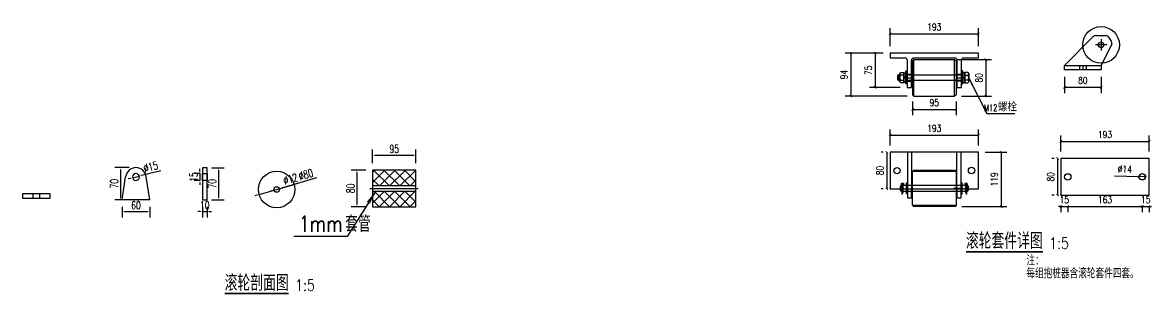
# Model space of a CAD drawing. Header units: millimetres. Extents: x -1471591 to 944464, y -468930 to 547002.
# Drawn here: x -867868 to -865399, y 29415 to 30010 of the extents above; entities that cross this region are included whole.
import ezdxf

# ---------------------------------------------------------------- set-up
doc = ezdxf.new("R2010")
doc.units = ezdxf.units.MM
doc.header["$LTSCALE"] = 10
doc.header["$PDMODE"] = 35
doc.linetypes.add('ACAD_ISO03W100', pattern=[30, 12, -18])
doc.linetypes.add('CENTER2', pattern=[28.575, 19.05, -3.175, 3.175, -3.175])
for name, color, linetype in [('00-HATCH(填充)', 250, 'Continuous'), ('DIM_LEAD', 3, 'Continuous'), ('DIM_SYMB', 3, 'Continuous'), ('PUB_DIM', 3, 'Continuous'), ('PUB_TEXT', 7, 'Continuous'), ('填充', 8, 'Continuous')]:
    doc.layers.add(name, color=color, linetype=linetype)
doc.styles.add('_TCH_DIM', font='SIMPLEX.shx', dxfattribs={"bigfont": 'hztxt.shx'})
doc.styles.add('DIM_FONT', font='SIMPLEX.shx', dxfattribs={"width": 0.8})
doc.styles.get("Standard").update_dxf_attribs({"font": 'simplex.shx', "width": 0.8, "bigfont": 'hztxt.shx'})
doc.styles.add('STANDARD_T3', font='simplex.shx', dxfattribs={"width": 0.7, "bigfont": 'hztxt.shx'})
doc.dimstyles.new('DIMN5', dxfattribs={"dimscale": 0.05, "dimtxt": 300, "dimasz": 100, "dimexe": 250, "dimexo": 300, "dimgap": 150, "dimtad": 1, "dimdec": 0, "dimzin": 0, "dimdsep": 46, "dimtxsty": 'DIM_FONT', "dimblk": 'ARCHTICK', "dimcen": 0.09, "dimclrt": 7, "dimazin": 0, "dimtfac": 1, "dimtdec": 0, "dimtix": 1, "dimtmove": 0, "dimatfit": 3, "dimldrblk": 'ARCHTICK', "dimfxl": 0, "dimtolj": 1, "dimtzin": 0, "dimarcsym": 0})
doc.dimstyles.new('W&&5', dxfattribs={"dimtxt": 17.5, "dimasz": 5, "dimexe": 12.5, "dimexo": 15, "dimgap": 5, "dimtad": 1, "dimdec": 0, "dimzin": 0, "dimdsep": 46, "dimtxsty": 'STANDARD_T3', "dimcen": 0.09, "dimclrd": 1, "dimclre": 1, "dimclrt": 7, "dimazin": 2, "dimtfac": 1, "dimtdec": 0, "dimtix": 1, "dimtmove": 2, "dimatfit": 3, "dimfxl": 0, "dimtolj": 1, "dimtzin": 0, "dimarcsym": 0})

# ---------------------------------------------------------------- blocks, each defined once
blk = doc.blocks.new('*D157')
at = {"color": 1, "lineweight": -2, "transparency": 16777216}
for p, q in [((-867103, 29701.8), (-867103, 29732)), ((-867008, 29701.8), (-867008, 29732)), ((-867098, 29719.5), (-867013, 29719.5))]:
    blk.add_line(p, q, dxfattribs=at)
at = {"color": 1, "transparency": 16777216}
for points in [[(-867098, 29720.4), (-867098, 29718.7), (-867103, 29719.5)], [(-867013, 29720.4), (-867013, 29718.7), (-867008, 29719.5)]]:
    blk.add_solid(points, dxfattribs=at)
at = {"layer": 'Defpoints', "color": 0, "transparency": 16777216}
for p in [(-867008, 29719.5), (-867103, 29686.8), (-867008, 29686.8)]:
    blk.add_point(p, dxfattribs=at)
at = {"color": 7, "transparency": 16777216, "insert": (-867055.5, 29733.3), "char_height": 17.5, "attachment_point": 5, "style": 'STANDARD_T3'}
blk.add_mtext('\\A1;95', dxfattribs=at)
blk = doc.blocks.new('*D158')
at = {"color": 1, "lineweight": -2, "transparency": 16777216}
for p, q in [((-867118, 29686.8), (-867149.8, 29686.8)), ((-867137.3, 29681.8), (-867137.3, 29611.8)), ((-867118, 29606.8), (-867149.8, 29606.8))]:
    blk.add_line(p, q, dxfattribs=at)
at = {"color": 1, "transparency": 16777216}
for points in [[(-867138.2, 29681.8), (-867136.5, 29681.8), (-867137.3, 29686.8)], [(-867138.2, 29611.8), (-867136.5, 29611.8), (-867137.3, 29606.8)]]:
    blk.add_solid(points, dxfattribs=at)
at = {"layer": 'Defpoints', "color": 0, "transparency": 16777216}
for p in [(-867103, 29686.8), (-867137.3, 29606.8), (-867103, 29606.8)]:
    blk.add_point(p, dxfattribs=at)
at = {"color": 7, "transparency": 16777216, "insert": (-867151.1, 29646.8), "char_height": 17.5, "attachment_point": 5, "rotation": 90, "style": 'STANDARD_T3'}
blk.add_mtext('\\A1;80', dxfattribs=at)
blk = doc.blocks.new('*D159')
at = {"color": 1, "lineweight": -2, "transparency": 16777216}
for p, q in [((-867225.3, 29669.7), (-867269.4, 29656.9)), ((-867355.9, 29631.9), (-867360.7, 29630.5)), ((-867351.1, 29633.3), (-867274.2, 29655.5))]:
    blk.add_line(p, q, dxfattribs=at)
at = {"color": 1, "transparency": 16777216}
for points in [[(-867269.7, 29657.7), (-867269.2, 29656.1), (-867274.2, 29655.5)], [(-867356.1, 29632.7), (-867355.6, 29631.1), (-867351.1, 29633.3)]]:
    blk.add_solid(points, dxfattribs=at)
at = {"layer": 'Defpoints', "color": 0, "transparency": 16777216}
for p in [(-867351.1, 29633.3), (-867274.2, 29655.5)]:
    blk.add_point(p, dxfattribs=at)
at = {"color": 7, "transparency": 16777216, "insert": (-867248.8, 29677.2), "char_height": 17.5, "attachment_point": 5, "rotation": 16.1522, "style": 'STANDARD_T3'}
blk.add_mtext('\\A1;∅80', dxfattribs=at)
blk = doc.blocks.new('*D160')
at = {"color": 1, "lineweight": -2, "transparency": 16777216}
for p, q in [((-867260.2, 29659.6), (-867302.1, 29647.5)), ((-867323.2, 29641.3), (-867328, 29639.9)), ((-867318.4, 29642.7), (-867306.9, 29646.1))]:
    blk.add_line(p, q, dxfattribs=at)
at = {"color": 1, "transparency": 16777216}
for points in [[(-867323.4, 29642.1), (-867323, 29640.5), (-867318.4, 29642.7)], [(-867302.3, 29648.3), (-867301.8, 29646.7), (-867306.9, 29646.1)]]:
    blk.add_solid(points, dxfattribs=at)
at = {"layer": 'Defpoints', "color": 0, "transparency": 16777216}
for p in [(-867318.4, 29642.7), (-867306.9, 29646.1)]:
    blk.add_point(p, dxfattribs=at)
at = {"color": 7, "transparency": 16777216, "insert": (-867282.6, 29667.4), "char_height": 17.5, "attachment_point": 5, "rotation": 16.1522, "style": 'STANDARD_T3'}
blk.add_mtext('\\A1;∅12', dxfattribs=at)
blk = doc.blocks.new('_ArchTick')
at = {"color": 0, "linetype": 'ByBlock', "const_width": 0.4}
blk.add_lwpolyline([(-0.5, -0.5), (0.5, 0.5)], dxfattribs=at)
blk = doc.blocks.new('*D839')
at = {"layer": 'Defpoints', "color": 0, "transparency": 16777216}
for p in [(-865589.3, 29906), (-865509.3, 29906), (-865509.3, 29868)]:
    blk.add_point(p, dxfattribs=at)
at = {"layer": 'PUB_DIM', "color": 0, "lineweight": -2, "transparency": 16777216}
for p, q in [((-865589.3, 29891), (-865589.3, 29855.5)), ((-865509.3, 29891), (-865509.3, 29855.5)), ((-865589.3, 29868), (-865509.3, 29868))]:
    blk.add_line(p, q, dxfattribs=at)
at = {"layer": 'PUB_DIM', "color": 0, "lineweight": -2, "transparency": 16777216, "xscale": 5, "yscale": 5, "zscale": 5, "rotation": 180}
blk.add_blockref('_ArchTick', (-865589.3, 29868), dxfattribs=at)
at = {"layer": 'PUB_DIM', "color": 0, "lineweight": -2, "transparency": 16777216, "xscale": 5, "yscale": 5, "zscale": 5}
blk.add_blockref('_ArchTick', (-865509.3, 29868), dxfattribs=at)
at = {"layer": 'PUB_DIM', "color": 7, "transparency": 16777216, "insert": (-865549.3, 29883), "char_height": 15, "attachment_point": 5, "style": 'DIM_FONT'}
blk.add_mtext('\\A1;80', dxfattribs=at)
blk = doc.blocks.new('*D840')
at = {"layer": 'Defpoints', "color": 0, "transparency": 16777216}
for p in [(-865777.7, 29984.8), (-865970.7, 29942.7), (-865777.7, 29942.7)]:
    blk.add_point(p, dxfattribs=at)
at = {"layer": 'PUB_DIM', "color": 0, "lineweight": -2, "transparency": 16777216}
for p, q in [((-865970.7, 29957.7), (-865970.7, 29997.3)), ((-865970.7, 29984.8), (-865777.7, 29984.8)), ((-865777.7, 29957.7), (-865777.7, 29997.3))]:
    blk.add_line(p, q, dxfattribs=at)
at = {"layer": 'PUB_DIM', "color": 0, "lineweight": -2, "transparency": 16777216, "xscale": 5, "yscale": 5, "zscale": 5, "rotation": 180}
blk.add_blockref('_ArchTick', (-865970.7, 29984.8), dxfattribs=at)
at = {"layer": 'PUB_DIM', "color": 0, "lineweight": -2, "transparency": 16777216, "xscale": 5, "yscale": 5, "zscale": 5}
blk.add_blockref('_ArchTick', (-865777.7, 29984.8), dxfattribs=at)
at = {"layer": 'PUB_DIM', "color": 7, "transparency": 16777216, "insert": (-865874.2, 29999.8), "char_height": 15, "attachment_point": 5, "style": 'DIM_FONT'}
blk.add_mtext('\\A1;193', dxfattribs=at)
blk = doc.blocks.new('*D841')
at = {"layer": 'Defpoints', "color": 0, "transparency": 16777216}
for p in [(-865970.7, 29942.7), (-866003.5, 29867.7), (-865933.7, 29867.7)]:
    blk.add_point(p, dxfattribs=at)
at = {"layer": 'PUB_DIM', "color": 0, "lineweight": -2, "transparency": 16777216}
for p, q in [((-865985.7, 29942.7), (-866016, 29942.7)), ((-866003.5, 29942.7), (-866003.5, 29867.7)), ((-865948.7, 29867.7), (-866016, 29867.7))]:
    blk.add_line(p, q, dxfattribs=at)
at = {"layer": 'PUB_DIM', "color": 0, "lineweight": -2, "transparency": 16777216, "xscale": 5, "yscale": 5, "zscale": 5}
for p, rotation in [((-866003.5, 29942.7), 90), ((-866003.5, 29867.7), 270)]:
    blk.add_blockref('_ArchTick', p, dxfattribs=dict(at, rotation=rotation))
at = {"layer": 'PUB_DIM', "color": 7, "transparency": 16777216, "insert": (-866018.5, 29905.2), "char_height": 15, "attachment_point": 5, "rotation": 90, "style": 'DIM_FONT'}
blk.add_mtext('\\A1;75', dxfattribs=at)
blk = doc.blocks.new('*D842')
at = {"layer": 'Defpoints', "color": 0, "transparency": 16777216}
for p in [(-865840.3, 29928.7), (-865829.7, 29848.7), (-865761.4, 29848.7)]:
    blk.add_point(p, dxfattribs=at)
at = {"layer": 'PUB_DIM', "color": 0, "lineweight": -2, "transparency": 16777216}
for p, q in [((-865825.3, 29928.7), (-865748.9, 29928.7)), ((-865761.4, 29928.7), (-865761.4, 29848.7)), ((-865814.7, 29848.7), (-865748.9, 29848.7))]:
    blk.add_line(p, q, dxfattribs=at)
at = {"layer": 'PUB_DIM', "color": 0, "lineweight": -2, "transparency": 16777216, "xscale": 5, "yscale": 5, "zscale": 5}
for p, rotation in [((-865761.4, 29928.7), 90), ((-865761.4, 29848.7), 270)]:
    blk.add_blockref('_ArchTick', p, dxfattribs=dict(at, rotation=rotation))
at = {"layer": 'PUB_DIM', "color": 7, "transparency": 16777216, "insert": (-865776.4, 29888.7), "char_height": 15, "attachment_point": 5, "rotation": 90, "style": 'DIM_FONT'}
blk.add_mtext('\\A1;80', dxfattribs=at)
blk = doc.blocks.new('*D843')
at = {"layer": 'Defpoints', "color": 0, "transparency": 16777216}
for p in [(-865970.7, 29942.7), (-866056.8, 29848.7), (-865918.7, 29848.7)]:
    blk.add_point(p, dxfattribs=at)
at = {"layer": 'PUB_DIM', "color": 0, "lineweight": -2, "transparency": 16777216}
for p, q in [((-865985.7, 29942.7), (-866069.3, 29942.7)), ((-866056.8, 29942.7), (-866056.8, 29848.7)), ((-865933.7, 29848.7), (-866069.3, 29848.7))]:
    blk.add_line(p, q, dxfattribs=at)
at = {"layer": 'PUB_DIM', "color": 0, "lineweight": -2, "transparency": 16777216, "xscale": 5, "yscale": 5, "zscale": 5}
for p, rotation in [((-866056.8, 29942.7), 90), ((-866056.8, 29848.7), 270)]:
    blk.add_blockref('_ArchTick', p, dxfattribs=dict(at, rotation=rotation))
at = {"layer": 'PUB_DIM', "color": 7, "transparency": 16777216, "insert": (-866071.8, 29895.7), "char_height": 15, "attachment_point": 5, "rotation": 90, "style": 'DIM_FONT'}
blk.add_mtext('\\A1;94', dxfattribs=at)
blk = doc.blocks.new('*D844')
at = {"layer": 'Defpoints', "color": 0, "transparency": 16777216}
for p in [(-865921.7, 29851.7), (-865826.7, 29851.7), (-865826.7, 29819.4)]:
    blk.add_point(p, dxfattribs=at)
at = {"layer": 'PUB_DIM', "color": 0, "lineweight": -2, "transparency": 16777216}
for p, q in [((-865921.7, 29836.7), (-865921.7, 29806.9)), ((-865826.7, 29836.7), (-865826.7, 29806.9)), ((-865921.7, 29819.4), (-865826.7, 29819.4))]:
    blk.add_line(p, q, dxfattribs=at)
at = {"layer": 'PUB_DIM', "color": 0, "lineweight": -2, "transparency": 16777216, "xscale": 5, "yscale": 5, "zscale": 5, "rotation": 180}
blk.add_blockref('_ArchTick', (-865921.7, 29819.4), dxfattribs=at)
at = {"layer": 'PUB_DIM', "color": 0, "lineweight": -2, "transparency": 16777216, "xscale": 5, "yscale": 5, "zscale": 5}
blk.add_blockref('_ArchTick', (-865826.7, 29819.4), dxfattribs=at)
at = {"layer": 'PUB_DIM', "color": 7, "transparency": 16777216, "insert": (-865874.2, 29834.4), "char_height": 15, "attachment_point": 5, "style": 'DIM_FONT'}
blk.add_mtext('\\A1;95', dxfattribs=at)
blk = doc.blocks.new('*U154')
blk.add_lwpolyline([(-12, 0), (-12, 2.5), (12, 2.5), (12, 0)], close=True)
blk = doc.blocks.new('*U1964')
at = {"color": 8, "linetype": 'Continuous', "lineweight": 15}
for p, q in [((-1, 1.9), (-2.1, 1)), ((0, 1.4), (0, -1.4)), ((-1, -1.9), (-2.1, -1))]:
    blk.add_line(p, q, dxfattribs=at)
at = {"color": 7, "linetype": 'Continuous', "lineweight": 15}
for p, q in [((16, 1.4), (0, 1.4)), ((0, 0), (18.5, 0)), ((16, 1.4), (16, 0)), ((18.5, -1.4), (18.5, 0)), ((0, -1.4), (18.5, -1.4))]:
    blk.add_line(p, q, dxfattribs=at)
for centre, radius, start, end in [((-3.2, 0), 2.9, 41.3178, 318.6822), ((-3.2, 0), 1.45, 41.3178, 318.6822), ((0, 2.8), 2.82, 221.3178, 270), ((0, -2.8), 2.82, 90, 138.6822), ((0, 2.8), 1.37, 221.3178, 270), ((0, -2.8), 1.37, 90, 138.6822)]:
    blk.add_arc(centre, radius, start, end, dxfattribs=at)
blk = doc.blocks.new('无头销轴_B型_D12X150')
at = {"color": 0}
for p, q in [((-72, 6), (-72, -6)), ((72, 6), (72, -6))]:
    blk.add_line(p, q, dxfattribs=at)
blk.add_lwpolyline([(-75, 4.3), (-75, -4.3), (-72, -6), (72, -6), (75, -4.3), (75, 4.3), (72, 6), (-72, 6)], close=True, dxfattribs=at)
for centre in [(-69.5, 0), (69.5, 0)]:
    blk.add_circle(centre, 1.6, dxfattribs=at)
blk = doc.blocks.new('*D845')
at = {"layer": 'Defpoints', "color": 0, "transparency": 16777216}
for p in [(-865777.7, 29763.4), (-865970.7, 29726), (-865777.7, 29726)]:
    blk.add_point(p, dxfattribs=at)
at = {"layer": 'PUB_DIM', "color": 0, "lineweight": -2, "transparency": 16777216}
for p, q in [((-865970.7, 29741), (-865970.7, 29775.9)), ((-865970.7, 29763.4), (-865777.7, 29763.4)), ((-865777.7, 29741), (-865777.7, 29775.9))]:
    blk.add_line(p, q, dxfattribs=at)
at = {"layer": 'PUB_DIM', "color": 0, "lineweight": -2, "transparency": 16777216, "xscale": 5, "yscale": 5, "zscale": 5, "rotation": 180}
blk.add_blockref('_ArchTick', (-865970.7, 29763.4), dxfattribs=at)
at = {"layer": 'PUB_DIM', "color": 0, "lineweight": -2, "transparency": 16777216, "xscale": 5, "yscale": 5, "zscale": 5}
blk.add_blockref('_ArchTick', (-865777.7, 29763.4), dxfattribs=at)
at = {"layer": 'PUB_DIM', "color": 7, "transparency": 16777216, "insert": (-865874.2, 29778.4), "char_height": 15, "attachment_point": 5, "style": 'DIM_FONT'}
blk.add_mtext('\\A1;193', dxfattribs=at)
blk = doc.blocks.new('*D846')
at = {"layer": 'Defpoints', "color": 0, "transparency": 16777216}
for p in [(-865970.7, 29726), (-865977.9, 29646), (-865970.7, 29646)]:
    blk.add_point(p, dxfattribs=at)
at = {"layer": 'PUB_DIM', "color": 0, "lineweight": -2, "transparency": 16777216}
for p, q in [((-865985.7, 29726), (-865990.4, 29726)), ((-865977.9, 29726), (-865977.9, 29646)), ((-865985.7, 29646), (-865990.4, 29646))]:
    blk.add_line(p, q, dxfattribs=at)
at = {"layer": 'PUB_DIM', "color": 0, "lineweight": -2, "transparency": 16777216, "xscale": 5, "yscale": 5, "zscale": 5}
for p, rotation in [((-865977.9, 29726), 90), ((-865977.9, 29646), 270)]:
    blk.add_blockref('_ArchTick', p, dxfattribs=dict(at, rotation=rotation))
at = {"layer": 'PUB_DIM', "color": 7, "transparency": 16777216, "insert": (-865992.9, 29686), "char_height": 15, "attachment_point": 5, "rotation": 90, "style": 'DIM_FONT'}
blk.add_mtext('\\A1;80', dxfattribs=at)
blk = doc.blocks.new('*D847')
at = {"layer": 'Defpoints', "color": 0, "transparency": 16777216}
for p in [(-865777.7, 29726), (-865828.7, 29607), (-865728, 29607)]:
    blk.add_point(p, dxfattribs=at)
at = {"layer": 'PUB_DIM', "color": 0, "lineweight": -2, "transparency": 16777216}
for p, q in [((-865762.7, 29726), (-865715.5, 29726)), ((-865728, 29726), (-865728, 29607)), ((-865813.7, 29607), (-865715.5, 29607))]:
    blk.add_line(p, q, dxfattribs=at)
at = {"layer": 'PUB_DIM', "color": 0, "lineweight": -2, "transparency": 16777216, "xscale": 5, "yscale": 5, "zscale": 5}
for p, rotation in [((-865728, 29726), 90), ((-865728, 29607), 270)]:
    blk.add_blockref('_ArchTick', p, dxfattribs=dict(at, rotation=rotation))
at = {"layer": 'PUB_DIM', "color": 7, "transparency": 16777216, "insert": (-865743, 29666.5), "char_height": 15, "attachment_point": 5, "rotation": 90, "style": 'DIM_FONT'}
blk.add_mtext('\\A1;119', dxfattribs=at)
blk = doc.blocks.new('*D848')
at = {"layer": 'Defpoints', "color": 0, "transparency": 16777216}
for p in [(-865404.2, 29749.7), (-865597.2, 29712.2), (-865404.2, 29712.2)]:
    blk.add_point(p, dxfattribs=at)
at = {"layer": 'PUB_DIM', "color": 0, "lineweight": -2, "transparency": 16777216}
for p, q in [((-865597.2, 29727.2), (-865597.2, 29762.2)), ((-865404.2, 29727.2), (-865404.2, 29762.2)), ((-865597.2, 29749.7), (-865404.2, 29749.7))]:
    blk.add_line(p, q, dxfattribs=at)
at = {"layer": 'PUB_DIM', "color": 0, "lineweight": -2, "transparency": 16777216, "xscale": 5, "yscale": 5, "zscale": 5, "rotation": 180}
blk.add_blockref('_ArchTick', (-865597.2, 29749.7), dxfattribs=at)
at = {"layer": 'PUB_DIM', "color": 0, "lineweight": -2, "transparency": 16777216, "xscale": 5, "yscale": 5, "zscale": 5}
blk.add_blockref('_ArchTick', (-865404.2, 29749.7), dxfattribs=at)
at = {"layer": 'PUB_DIM', "color": 7, "transparency": 16777216, "insert": (-865500.7, 29764.7), "char_height": 15, "attachment_point": 5, "style": 'DIM_FONT'}
blk.add_mtext('\\A1;193', dxfattribs=at)
blk = doc.blocks.new('*D849')
at = {"layer": 'Defpoints', "color": 0, "transparency": 16777216}
for p in [(-865597.2, 29712.2), (-865604.5, 29632.2), (-865597.2, 29632.2)]:
    blk.add_point(p, dxfattribs=at)
at = {"layer": 'PUB_DIM', "color": 0, "lineweight": -2, "transparency": 16777216}
for p, q in [((-865612.2, 29712.2), (-865617, 29712.2)), ((-865604.5, 29712.2), (-865604.5, 29632.2)), ((-865612.2, 29632.2), (-865617, 29632.2))]:
    blk.add_line(p, q, dxfattribs=at)
at = {"layer": 'PUB_DIM', "color": 0, "lineweight": -2, "transparency": 16777216, "xscale": 5, "yscale": 5, "zscale": 5}
for p, rotation in [((-865604.5, 29712.2), 90), ((-865604.5, 29632.2), 270)]:
    blk.add_blockref('_ArchTick', p, dxfattribs=dict(at, rotation=rotation))
at = {"layer": 'PUB_DIM', "color": 7, "transparency": 16777216, "insert": (-865619.5, 29672.2), "char_height": 15, "attachment_point": 5, "rotation": 90, "style": 'DIM_FONT'}
blk.add_mtext('\\A1;80', dxfattribs=at)
blk = doc.blocks.new('*D850')
at = {"layer": 'Defpoints', "color": 0, "transparency": 16777216}
for p in [(-865597.2, 29672), (-865582.2, 29672), (-865582.2, 29607.3)]:
    blk.add_point(p, dxfattribs=at)
at = {"layer": 'PUB_DIM', "color": 0, "lineweight": -2, "transparency": 16777216}
for p, q in [((-865597.2, 29607.3), (-865602.2, 29607.3)), ((-865597.2, 29607.4), (-865597.2, 29594.8)), ((-865597.2, 29607.3), (-865582.2, 29607.3)), ((-865582.2, 29607.4), (-865582.2, 29594.8)), ((-865582.2, 29607.3), (-865577.2, 29607.3))]:
    blk.add_line(p, q, dxfattribs=at)
at = {"layer": 'PUB_DIM', "color": 0, "lineweight": -2, "transparency": 16777216, "xscale": 5, "yscale": 5, "zscale": 5}
blk.add_blockref('_ArchTick', (-865597.2, 29607.3), dxfattribs=at)
at = {"layer": 'PUB_DIM', "color": 0, "lineweight": -2, "transparency": 16777216, "xscale": 5, "yscale": 5, "zscale": 5, "rotation": 180}
blk.add_blockref('_ArchTick', (-865582.2, 29607.3), dxfattribs=at)
at = {"layer": 'PUB_DIM', "color": 7, "transparency": 16777216, "insert": (-865589.7, 29622.3), "char_height": 15, "attachment_point": 5, "style": 'DIM_FONT'}
blk.add_mtext('\\A1;15', dxfattribs=at)
blk = doc.blocks.new('*D851')
at = {"layer": 'Defpoints', "color": 0, "transparency": 16777216}
for p in [(-865582.2, 29672), (-865419.2, 29672.2), (-865419.2, 29607.3)]:
    blk.add_point(p, dxfattribs=at)
at = {"layer": 'PUB_DIM', "color": 0, "lineweight": -2, "transparency": 16777216}
for p, q in [((-865582.2, 29607.4), (-865582.2, 29594.8)), ((-865582.2, 29607.3), (-865419.2, 29607.3)), ((-865419.2, 29607.4), (-865419.2, 29594.8))]:
    blk.add_line(p, q, dxfattribs=at)
at = {"layer": 'PUB_DIM', "color": 0, "lineweight": -2, "transparency": 16777216, "xscale": 5, "yscale": 5, "zscale": 5, "rotation": 180}
blk.add_blockref('_ArchTick', (-865582.2, 29607.3), dxfattribs=at)
at = {"layer": 'PUB_DIM', "color": 0, "lineweight": -2, "transparency": 16777216, "xscale": 5, "yscale": 5, "zscale": 5}
blk.add_blockref('_ArchTick', (-865419.2, 29607.3), dxfattribs=at)
at = {"layer": 'PUB_DIM', "color": 7, "transparency": 16777216, "insert": (-865500.7, 29622.3), "char_height": 15, "attachment_point": 5, "style": 'DIM_FONT'}
blk.add_mtext('\\A1;163', dxfattribs=at)
blk = doc.blocks.new('*D852')
at = {"layer": 'Defpoints', "color": 0, "transparency": 16777216}
for p in [(-865419.2, 29672.2), (-865404.2, 29632.2), (-865404.2, 29607.3)]:
    blk.add_point(p, dxfattribs=at)
at = {"layer": 'PUB_DIM', "color": 0, "lineweight": -2, "transparency": 16777216}
for p, q in [((-865419.2, 29607.3), (-865424.2, 29607.3)), ((-865419.2, 29607.4), (-865419.2, 29594.8)), ((-865419.2, 29607.3), (-865404.2, 29607.3)), ((-865404.2, 29607.4), (-865404.2, 29594.8)), ((-865404.2, 29607.3), (-865399.2, 29607.3))]:
    blk.add_line(p, q, dxfattribs=at)
at = {"layer": 'PUB_DIM', "color": 0, "lineweight": -2, "transparency": 16777216, "xscale": 5, "yscale": 5, "zscale": 5}
blk.add_blockref('_ArchTick', (-865419.2, 29607.3), dxfattribs=at)
at = {"layer": 'PUB_DIM', "color": 0, "lineweight": -2, "transparency": 16777216, "xscale": 5, "yscale": 5, "zscale": 5, "rotation": 180}
blk.add_blockref('_ArchTick', (-865404.2, 29607.3), dxfattribs=at)
at = {"layer": 'PUB_DIM', "color": 7, "transparency": 16777216, "insert": (-865411.7, 29622.3), "char_height": 15, "attachment_point": 5, "style": 'DIM_FONT'}
blk.add_mtext('\\A1;15', dxfattribs=at)
blk = doc.blocks.new('*D853')
at = {"layer": 'Defpoints', "color": 0, "transparency": 16777216}
for p in [(-865426.2, 29672.5), (-865412.3, 29671.9)]:
    blk.add_point(p, dxfattribs=at)
at = {"layer": 'PUB_DIM', "color": 0, "lineweight": -2, "transparency": 16777216}
for p in [(-865479.8, 29674.6), (-865412.3, 29671.9)]:
    blk.add_line(p, (-865426.2, 29672.5), dxfattribs=at)
at = {"layer": 'PUB_DIM', "color": 0, "lineweight": -2, "transparency": 16777216, "xscale": 5, "yscale": 5, "zscale": 5}
for p, rotation in [((-865426.2, 29672.5), 357.7215096284094), ((-865412.3, 29671.9), 177.7215096284094)]:
    blk.add_blockref('_ArchTick', p, dxfattribs=dict(at, rotation=rotation))
at = {"layer": 'PUB_DIM', "color": 7, "transparency": 16777216, "insert": (-865457.4, 29688.8), "char_height": 15, "attachment_point": 5, "rotation": 357.7215, "style": 'DIM_FONT'}
blk.add_mtext('\\A1;∅14', dxfattribs=at)
blk = doc.blocks.new('桩耳板俯视图')
blk.add_lwpolyline([(-30, -5), (30, -5), (30, 5), (-30, 5)], close=True)
at = {"color": 1}
blk.add_lwpolyline([(-7.5, -5), (7.5, -5), (7.5, 5), (-7.5, 5)], close=True, dxfattribs=at)
blk = doc.blocks.new('报桩器耳板')
blk.add_line((-30, -50), (30, -50))
for points in [[(-30, -50), (-22.5, 0)], [(30, -50), (22.5, 0)]]:
    blk.add_lwpolyline(points)
blk.add_lwpolyline([(-22.5, 0, -0.909675), (22.5, 0)], format="xyb")
blk.add_circle((0, 0), 7.5)
blk = doc.blocks.new('*D1745')
at = {"color": 1, "lineweight": -2, "transparency": 16777216}
for p, q in [((-867650.5, 29606.8), (-867650.5, 29583.5)), ((-867590.5, 29606.8), (-867590.5, 29583.5)), ((-867645.5, 29596), (-867595.5, 29596))]:
    blk.add_line(p, q, dxfattribs=at)
at = {"color": 1, "transparency": 16777216}
for points in [[(-867645.5, 29596.8), (-867645.5, 29595.2), (-867650.5, 29596)], [(-867595.5, 29596.8), (-867595.5, 29595.2), (-867590.5, 29596)]]:
    blk.add_solid(points, dxfattribs=at)
at = {"layer": 'Defpoints', "color": 0, "transparency": 16777216}
for p in [(-867650.5, 29621.8), (-867590.5, 29621.8), (-867590.5, 29596)]:
    blk.add_point(p, dxfattribs=at)
at = {"color": 7, "transparency": 16777216, "insert": (-867620.5, 29609.8), "char_height": 17.5, "attachment_point": 5, "style": 'STANDARD_T3'}
blk.add_mtext('\\A1;60', dxfattribs=at)
blk = doc.blocks.new('*D1746')
at = {"color": 1, "lineweight": -2, "transparency": 16777216}
for p, q in [((-867635.5, 29692.2), (-867666.5, 29692.2)), ((-867654, 29687.2), (-867654, 29626.8)), ((-867635.5, 29621.8), (-867666.5, 29621.8))]:
    blk.add_line(p, q, dxfattribs=at)
at = {"color": 1, "transparency": 16777216}
for points in [[(-867654.8, 29687.2), (-867653.2, 29687.2), (-867654, 29692.2)], [(-867654.8, 29626.8), (-867653.2, 29626.8), (-867654, 29621.8)]]:
    blk.add_solid(points, dxfattribs=at)
at = {"layer": 'Defpoints', "color": 0, "transparency": 16777216}
for p in [(-867620.5, 29692.2), (-867654, 29621.8), (-867620.5, 29621.8)]:
    blk.add_point(p, dxfattribs=at)
at = {"color": 7, "transparency": 16777216, "insert": (-867667.8, 29657), "char_height": 17.5, "attachment_point": 5, "rotation": 90, "style": 'STANDARD_T3'}
blk.add_mtext('\\A1;70', dxfattribs=at)
blk = doc.blocks.new('*D1747')
at = {"color": 1, "lineweight": -2, "transparency": 16777216}
for p, q in [((-867566.1, 29685.6), (-867608.4, 29674.8)), ((-867632.6, 29668.7), (-867637.5, 29667.5)), ((-867627.8, 29669.9), (-867613.2, 29673.6))]:
    blk.add_line(p, q, dxfattribs=at)
at = {"color": 1, "transparency": 16777216}
for points in [[(-867632.8, 29669.5), (-867632.4, 29667.9), (-867627.8, 29669.9)], [(-867608.6, 29675.7), (-867608.2, 29674), (-867613.2, 29673.6)]]:
    blk.add_solid(points, dxfattribs=at)
at = {"layer": 'Defpoints', "color": 0, "transparency": 16777216}
for p in [(-867627.8, 29669.9), (-867613.2, 29673.6)]:
    blk.add_point(p, dxfattribs=at)
at = {"color": 7, "transparency": 16777216, "insert": (-867588.2, 29694.1), "char_height": 17.5, "attachment_point": 5, "rotation": 14.231, "style": 'STANDARD_T3'}
blk.add_mtext('\\A1;∅15', dxfattribs=at)
blk = doc.blocks.new('耳板侧立面')
blk.add_lwpolyline([(-5, 0), (5, 0), (5, 70), (-5, 70)], close=True)
at = {"color": 1}
blk.add_lwpolyline([(-5, 57.5), (5, 57.5), (5, 42.5), (-5, 42.5)], close=True, dxfattribs=at)
blk = doc.blocks.new('*D1748')
at = {"color": 1, "lineweight": -2, "transparency": 16777216}
for p, q in [((-867455, 29691.8), (-867427.5, 29691.8)), ((-867440, 29686.8), (-867440, 29626.8)), ((-867455, 29621.8), (-867427.5, 29621.8))]:
    blk.add_line(p, q, dxfattribs=at)
at = {"color": 1, "transparency": 16777216}
for points in [[(-867440.8, 29686.8), (-867439.2, 29686.8), (-867440, 29691.8)], [(-867440.8, 29626.8), (-867439.2, 29626.8), (-867440, 29621.8)]]:
    blk.add_solid(points, dxfattribs=at)
at = {"layer": 'Defpoints', "color": 0, "transparency": 16777216}
for p in [(-867470, 29691.8), (-867470, 29621.8), (-867440, 29621.8)]:
    blk.add_point(p, dxfattribs=at)
at = {"color": 7, "transparency": 16777216, "insert": (-867453.8, 29656.8), "char_height": 17.5, "attachment_point": 5, "rotation": 90, "style": 'STANDARD_T3'}
blk.add_mtext('\\A1;70', dxfattribs=at)
blk = doc.blocks.new('*D1749')
at = {"color": 1, "lineweight": -2, "transparency": 16777216}
for p, q in [((-867480.5, 29684.3), (-867480.5, 29689.3)), ((-867480, 29679.3), (-867493, 29679.3)), ((-867480, 29664.3), (-867493, 29664.3)), ((-867480.5, 29679.3), (-867480.5, 29664.3)), ((-867480.5, 29659.3), (-867480.5, 29654.3))]:
    blk.add_line(p, q, dxfattribs=at)
at = {"color": 1, "transparency": 16777216}
for points in [[(-867481.3, 29684.3), (-867479.7, 29684.3), (-867480.5, 29679.3)], [(-867481.3, 29659.3), (-867479.7, 29659.3), (-867480.5, 29664.3)]]:
    blk.add_solid(points, dxfattribs=at)
at = {"layer": 'Defpoints', "color": 0, "transparency": 16777216}
for p in [(-867480.5, 29664.3), (-867465, 29679.3), (-867465, 29664.3)]:
    blk.add_point(p, dxfattribs=at)
at = {"color": 7, "transparency": 16777216, "insert": (-867494.3, 29671.8), "char_height": 17.5, "attachment_point": 5, "rotation": 90, "style": 'STANDARD_T3'}
blk.add_mtext('\\A1;15', dxfattribs=at)
blk = doc.blocks.new('*D1750')
at = {"color": 1, "lineweight": -2, "transparency": 16777216}
for p, q in [((-867475, 29606.8), (-867475, 29583.5)), ((-867465, 29606.8), (-867465, 29583.5)), ((-867480, 29596), (-867485, 29596)), ((-867475, 29596), (-867465, 29596)), ((-867460, 29596), (-867455, 29596))]:
    blk.add_line(p, q, dxfattribs=at)
at = {"color": 1, "transparency": 16777216}
for points in [[(-867480, 29596.8), (-867480, 29595.2), (-867475, 29596)], [(-867460, 29596.8), (-867460, 29595.2), (-867465, 29596)]]:
    blk.add_solid(points, dxfattribs=at)
at = {"layer": 'Defpoints', "color": 0, "transparency": 16777216}
for p in [(-867475, 29621.8), (-867465, 29621.8), (-867465, 29596)]:
    blk.add_point(p, dxfattribs=at)
at = {"color": 7, "transparency": 16777216, "insert": (-867470, 29609.8), "char_height": 17.5, "attachment_point": 5, "style": 'STANDARD_T3'}
blk.add_mtext('\\A1;10', dxfattribs=at)

msp = doc.modelspace()

# ---------------------------------------------------------------- hatches: boundary and pattern name
at = {"layer": '填充'}
h = msp.add_hatch(dxfattribs=at)
h.set_pattern_fill('ANSI37', color=256, scale=10)
h.set_pattern_definition([(45, (577947.173, -1265233.736), (-11.22532015, 11.22532015), []), (135, (577947.173, -1265233.736), (-11.22532015, -11.22532015), [])])
h.paths.add_polyline_path([(-867103, 29686.8), (-867103, 29652.8), (-867008, 29652.8), (-867008, 29686.8)])
h.paths.add_polyline_path([(-867008, 29606.8), (-867008, 29640.8), (-867103, 29640.8), (-867103, 29606.8)])

# ---------------------------------------------------------------- linework, layer by layer
for p, q in [((-865918.7, 29928.7), (-865829.7, 29928.7)), ((-865940.7, 29894.7), (-865947.7, 29894.7)), ((-865947.7, 29883.7), (-865940.7, 29883.7)), ((-865936.7, 29892.6), (-865940.7, 29889.2)), ((-865936.7, 29890.3), (-865940.7, 29886.9)), ((-865811.7, 29892.6), (-865807.7, 29889.2)), ((-865811.7, 29890.3), (-865807.7, 29886.9)), ((-865807.7, 29894.7), (-865800.7, 29894.7)), ((-865800.7, 29883.7), (-865807.7, 29883.7)), ((-865798.7, 29896.2), (-865798.7, 29882.2)), ((-867096.1, 29640.8), (-867158.8, 29541.3)), ((-867109, 29646.8), (-867003.5, 29646.8)), ((-867103, 29652.8), (-867008, 29652.8)), ((-867103, 29640.8), (-867008, 29640.8)), ((-867158.8, 29541.3), (-867274.9, 29541.3))]:
    msp.add_line(p, q)
at = {"color": 4}
for p, q in [((-865949.7, 29889.2), (-865953.7, 29889.2)), ((-865952.7, 29895.2), (-865949.7, 29895.2)), ((-865949.7, 29883.2), (-865952.7, 29883.2))]:
    msp.add_line(p, q, dxfattribs=at)
at = {"color": 1}
for p, q in [((-865923.7, 29895.7), (-865933.7, 29895.7)), ((-865933.7, 29881.7), (-865923.7, 29881.7)), ((-865814.7, 29895.7), (-865824.7, 29895.7)), ((-865814.7, 29881.7), (-865824.7, 29881.7))]:
    msp.add_line(p, q, dxfattribs=at)
at = {"color": 6, "linetype": 'ACAD_ISO03W100'}
for p, q in [((-865814.7, 29894.7), (-865933.7, 29894.7)), ((-865814.7, 29882.7), (-865933.7, 29882.7))]:
    msp.add_line(p, q, dxfattribs=at)
at = {"color": 2}
for p, q in [((-865933.7, 29888.7), (-865923.7, 29888.7)), ((-865824.7, 29888.7), (-865814.7, 29888.7))]:
    msp.add_line(p, q, dxfattribs=at)
at = {"color": 0}
for p, q in [((-865777.7, 29726), (-865970.7, 29726)), ((-865970.7, 29726), (-865970.7, 29646)), ((-865932.7, 29726), (-865932.7, 29646)), ((-865923.7, 29726), (-865923.7, 29646)), ((-865824.7, 29646), (-865824.7, 29726)), ((-865815.7, 29646), (-865815.7, 29726)), ((-865777.7, 29646), (-865777.7, 29726)), ((-865404.2, 29712.2), (-865597.2, 29712.2)), ((-865597.2, 29712.2), (-865597.2, 29632.2)), ((-865404.2, 29632.2), (-865404.2, 29712.2)), ((-865919.2, 29687), (-865921.7, 29684)), ((-865921.7, 29610), (-865921.7, 29684)), ((-865826.7, 29684), (-865921.7, 29684)), ((-865919.2, 29687), (-865828.7, 29687)), ((-865828.7, 29687), (-865826.7, 29684)), ((-865826.7, 29684), (-865826.7, 29610)), ((-865970.7, 29646), (-865970.7, 29647)), ((-865970.7, 29646), (-865777.7, 29646)), ((-865932.7, 29646), (-865932.7, 29626)), ((-865923.7, 29626), (-865923.7, 29646)), ((-865829.2, 29647), (-865831.2, 29647)), ((-865824.7, 29646), (-865824.7, 29626)), ((-865815.7, 29626), (-865815.7, 29646)), ((-865597.2, 29632.2), (-865597.2, 29633.2)), ((-865597.2, 29632.2), (-865404.2, 29632.2)), ((-865932.7, 29626), (-865923.7, 29626)), ((-865921.7, 29610), (-865919.7, 29607)), ((-865921.7, 29610), (-865826.7, 29610)), ((-865828.7, 29607), (-865919.7, 29607)), ((-865826.7, 29610), (-865828.7, 29607)), ((-865824.7, 29626), (-865815.7, 29626))]:
    msp.add_line(p, q, dxfattribs=at)
at = {"color": 0, "linetype": 'CENTER2', "ltscale": 0.5}
msp.add_line((-865829.7, 29647), (-865810.7, 29647), dxfattribs=at)
for points, format in [([(-865918.7, 29932.7), (-865829.7, 29932.7, -0.414214), (-865824.7, 29927.7), (-865824.7, 29867.7), (-865814.7, 29867.7), (-865814.7, 29927.7, -0.414214), (-865809.7, 29932.7), (-865777.7, 29932.7), (-865777.7, 29942.7), (-865970.7, 29942.7), (-865970.7, 29932.7), (-865938.7, 29932.7, -0.414214), (-865933.7, 29927.7), (-865933.7, 29867.7)], "xyb"), ([(-865933.7, 29867.7), (-865923.7, 29867.7), (-865923.7, 29927.7, -0.414214), (-865918.7, 29932.7)], "xyb"), ([(-867096.1, 29640.8, 0, 8, 0), (-867112.1, 29615.4, 0, 0, 0)], "xyseb")]:
    msp.add_lwpolyline(points, format=format)
for points in [[(-865918.7, 29848.7), (-865918.7, 29928.7), (-865921.7, 29925.7), (-865921.7, 29851.7), (-865918.7, 29848.7), (-865829.7, 29848.7)], [(-865936.7, 29875.7), (-865936.7, 29903.7), (-865933.7, 29903.7), (-865933.7, 29875.7), (-865936.7, 29875.7), (-865936.7, 29876.7)], [(-865811.7, 29875.7), (-865811.7, 29903.7), (-865814.7, 29903.7), (-865814.7, 29875.7), (-865811.7, 29875.7), (-865811.7, 29876.7)], [(-865951.7, 29896.2), (-865949.7, 29896.2), (-865949.7, 29882.2), (-865951.7, 29882.2)]]:
    msp.add_lwpolyline(points)
for points in [[(-865826.7, 29851.7), (-865829.7, 29848.7), (-865829.7, 29928.7), (-865826.7, 29925.7)], [(-865953.7, 29894.2), (-865951.7, 29896.2), (-865951.7, 29882.2), (-865953.7, 29884.2)], [(-865949.7, 29897.7), (-865949.7, 29894.7), (-865949.7, 29883.7), (-865949.7, 29880.7)], [(-865798.7, 29897.7), (-865798.7, 29894.7), (-865798.7, 29883.7), (-865798.7, 29880.7)], [(-867103, 29606.8), (-867008, 29606.8), (-867008, 29686.8), (-867103, 29686.8)]]:
    msp.add_lwpolyline(points, close=True)
for points in [[(-865947.7, 29900.7), (-865940.7, 29900.7), (-865940.7, 29899.7), (-865936.7, 29899.7), (-865936.7, 29878.7), (-865940.7, 29878.7), (-865940.7, 29899.7), (-865940.7, 29877.7), (-865947.7, 29877.7, -0.666667), (-865947.7, 29883.7, -0.363636), (-865947.7, 29894.7, -0.666667)], [(-865800.7, 29900.7), (-865807.7, 29900.7), (-865807.7, 29899.7), (-865811.7, 29899.7), (-865811.7, 29878.7), (-865807.7, 29878.7), (-865807.7, 29899.7), (-865807.7, 29877.7), (-865800.7, 29877.7, 0.666667), (-865800.7, 29883.7, 0.363636), (-865800.7, 29894.7, 0.666667)]]:
    msp.add_lwpolyline(points, format="xyb", close=True)
at = {"lineweight": -3}
msp.add_circle((-865509.3, 29960.8), 40, dxfattribs=at)
for radius in [40, 6]:
    msp.add_circle((-867312.6, 29644.4), radius)
at = {"color": 0}
for centre in [(-865955.7, 29685.7), (-865792.7, 29686), (-865582.2, 29672), (-865419.2, 29672.2)]:
    msp.add_circle(centre, 7, dxfattribs=at)
at = {"layer": '00-HATCH(填充)', "color": 0, "lineweight": -3}
for p, q in [((-865589.3, 29916), (-865527.2, 29978.1)), ((-865520.1, 29981), (-865497.8, 29981)), ((-865494.3, 29979.6), (-865487.2, 29969.1)), ((-865486.2, 29963.3), (-865509.3, 29916)), ((-865589.3, 29906), (-865589.3, 29916)), ((-865589.3, 29916), (-865509.3, 29916)), ((-865509.3, 29906), (-865589.3, 29906)), ((-865556.3, 29916), (-865556.3, 29906)), ((-865549.3, 29916), (-865549.3, 29906)), ((-865542.3, 29916), (-865542.3, 29906)), ((-865509.3, 29916), (-865509.3, 29906))]:
    msp.add_line(p, q, dxfattribs=at)
at = {"layer": '00-HATCH(填充)', "color": 0, "lineweight": -3, "ltscale": 0.5}
for p, q in [((-865496.8, 29960.8), (-865521.8, 29960.8)), ((-865509.3, 29973.3), (-865509.3, 29948.3))]:
    msp.add_line(p, q, dxfattribs=at)
at = {"layer": '00-HATCH(填充)', "color": 0, "lineweight": -3}
msp.add_circle((-865509.3, 29960.8), 6, dxfattribs=at)
for centre, radius, start, end in [((-865520.1, 29971), 10, 90, 135), ((-865497.8, 29976), 5, 46.0565, 90), ((-865490.7, 29965.5), 5, 334, 46.0565)]:
    msp.add_arc(centre, radius, start, end, dxfattribs=at)
at = {"layer": 'DIM_LEAD'}
for p, q in [((-865797.9, 29886.4), (-865759.6, 29810.4)), ((-865759.6, 29810.4), (-865697.7, 29810.4))]:
    msp.add_line(p, q, dxfattribs=at)
msp.add_lwpolyline([(-865797.9, 29886.4, 0, 4, 0), (-865791.2, 29873, 0, 0, 0)], format="xyseb", dxfattribs=at)
at = {"layer": 'DIM_SYMB', "const_width": 3.5}
for points in [[(-865805.1, 29508.2), (-865636.7, 29508.2)], [(-867426.5, 29416.6), (-867286.2, 29416.6)]]:
    msp.add_lwpolyline(points, dxfattribs=at)

# ---------------------------------------------------------------- block references
at = {"xscale": -1}
msp.add_blockref('报桩器耳板', (-867620.5, 29671.8), dxfattribs=at)
for name, p in [('耳板侧立面', (-867470, 29621.8)), ('桩耳板俯视图', (-867838.5, 29630.2))]:
    msp.add_blockref(name, p)
at = {"color": 0}
for name, p, rotation in [('*U1964', (-865943.7, 29653), 270), ('*U154', (-865932.7, 29647), 90)]:
    msp.add_blockref(name, p, dxfattribs=dict(at, rotation=rotation))
at = {"color": 0, "xscale": -1}
for name, p, rotation in [('*U154', (-865815.7, 29647), 270), ('*U1964', (-865804.7, 29653), 90)]:
    msp.add_blockref(name, p, dxfattribs=dict(at, rotation=rotation))
at = {"color": 0}
msp.add_blockref('无头销轴_B型_D12X150', (-865874.2, 29647), dxfattribs=at)

# ---------------------------------------------------------------- texts
at = {"width": 0.7}
for s, p in [('注：', (-865672.8, 29478.3)), ('每组抱桩器含滚轮套件四套。', (-865672.8, 29450.3))]:
    msp.add_text(s, height=20, dxfattribs=at).set_placement(p)
at = {"layer": 'PUB_TEXT', "color": 7, "style": '_TCH_DIM', "width": 0.705882}
msp.add_text('M12', height=14.88, dxfattribs=at).set_placement((-865765.2, 29815.7))
at = {"layer": 'PUB_TEXT', "color": 7, "style": '_TCH_DIM'}
msp.add_text('螺栓', height=17.5, dxfattribs=at).set_placement((-865735.2, 29815.7))
at = {"layer": 'PUB_TEXT', "color": 7, "width": 0.8}
for s, height, p in [('1mm', 35, (-867264.4, 29551.8)), ('套管', 35, (-867163, 29551.8)), ('滚轮套件详图', 35, (-865805.1, 29514.4)), ('1:5', 25, (-865622.7, 29514.4)), ('滚轮剖面图', 35, (-867426.5, 29422.5)), ('1:5', 25, (-867272.2, 29422.5))]:
    msp.add_text(s, height=height, dxfattribs=at).set_placement(p)

# ---------------------------------------------------------------- dimensions: what is measured, and where the dimension line sits
for base, p1, p2, picture, middle in [((-867008, 29719.5), (-867103, 29686.8), (-867008, 29686.8), '*D157', (-867055.5, 29733.3)), ((-867590.5, 29596), (-867650.5, 29621.8), (-867590.5, 29621.8), '*D1745', (-867620.5, 29609.8))]:
    dim = msp.add_linear_dim(base=base, p1=p1, p2=p2, dimstyle='W&&5')
    dim.commit()
    dim.dimension.update_dxf_attribs({"geometry": picture, "text_midpoint": middle})
for p1, p2, picture, middle in [((-867627.8, 29669.9), (-867613.2, 29673.6), '*D1747', (-867588.2, 29694.1)), ((-867351.1, 29633.3), (-867274.2, 29655.5), '*D159', (-867248.8, 29677.2)), ((-867318.4, 29642.7), (-867306.9, 29646.1), '*D160', (-867282.6, 29667.4))]:
    dim = msp.add_diameter_dim_2p(p1=p1, p2=p2, dimstyle='W&&5')
    dim.commit()
    dim.dimension.update_dxf_attribs({"geometry": picture, "text_midpoint": middle})
for base, p1, p2, picture, middle in [((-867654, 29621.8), (-867620.5, 29692.2), (-867620.5, 29621.8), '*D1746', (-867667.8, 29657)), ((-867137.3, 29606.8), (-867103, 29686.8), (-867103, 29606.8), '*D158', (-867151.1, 29646.8))]:
    dim = msp.add_linear_dim(base=base, p1=p1, p2=p2, angle=90, dimstyle='W&&5')
    dim.commit()
    dim.dimension.update_dxf_attribs({"geometry": picture, "text_midpoint": middle})
for p1, p2, distance, picture, middle in [((-867465, 29679.3), (-867465, 29664.3), -15.5, '*D1749', (-867494.3, 29671.8)), ((-867470, 29691.8), (-867470, 29621.8), 30, '*D1748', (-867453.8, 29656.8)), ((-867475, 29621.8), (-867465, 29621.8), -25.8, '*D1750', (-867470, 29609.8))]:
    dim = msp.add_aligned_dim(p1=p1, p2=p2, distance=distance, dimstyle='W&&5')
    dim.commit()
    dim.dimension.update_dxf_attribs({"geometry": picture, "text_midpoint": middle})
at = {"layer": 'PUB_DIM'}
for base, p1, p2, picture, middle in [((-865777.7, 29984.8), (-865970.7, 29942.7), (-865777.7, 29942.7), '*D840', (-865874.2, 29999.8)), ((-865509.3, 29868), (-865589.3, 29906), (-865509.3, 29906), '*D839', (-865549.3, 29883)), ((-865826.7, 29819.4), (-865921.7, 29851.7), (-865826.7, 29851.7), '*D844', (-865874.2, 29834.4)), ((-865777.7, 29763.4), (-865970.7, 29726), (-865777.7, 29726), '*D845', (-865874.2, 29778.4)), ((-865404.2, 29749.7), (-865597.2, 29712.2), (-865404.2, 29712.2), '*D848', (-865500.7, 29764.7))]:
    dim = msp.add_linear_dim(base=base, p1=p1, p2=p2, dimstyle='DIMN5', dxfattribs=at)
    dim.commit()
    dim.dimension.update_dxf_attribs({"geometry": picture, "text_midpoint": middle})
for base, p1, p2, picture, middle in [((-866056.8, 29848.7), (-865970.7, 29942.7), (-865918.7, 29848.7), '*D843', (-866071.8, 29895.7)), ((-866003.5, 29867.7), (-865970.7, 29942.7), (-865933.7, 29867.7), '*D841', (-866018.5, 29905.2)), ((-865761.4, 29848.7), (-865840.3, 29928.7), (-865829.7, 29848.7), '*D842', (-865776.4, 29888.7)), ((-865977.9, 29646), (-865970.7, 29726), (-865970.7, 29646), '*D846', (-865992.9, 29686)), ((-865728, 29607), (-865777.7, 29726), (-865828.7, 29607), '*D847', (-865743, 29666.5)), ((-865604.5, 29632.2), (-865597.2, 29712.2), (-865597.2, 29632.2), '*D849', (-865619.5, 29672.2))]:
    dim = msp.add_linear_dim(base=base, p1=p1, p2=p2, angle=270, dimstyle='DIMN5', dxfattribs=at)
    dim.commit()
    dim.dimension.update_dxf_attribs({"geometry": picture, "text_midpoint": middle})
dim = msp.add_diameter_dim_2p(p1=(-865412.3, 29671.9), p2=(-865426.2, 29672.5), dimstyle='DIMN5', override={"dimtmove": 1, "dimfxlon": 1}, dxfattribs=at)
dim.commit()
dim.dimension.update_dxf_attribs({"geometry": '*D853', "text_midpoint": (-865457.4, 29688.8)})
for base, p1, p2, override, picture, middle in [((-865582.2, 29607.3), (-865597.2, 29672), (-865582.2, 29672), {"dimfxlon": 1}, '*D850', (-865589.7, 29622.3)), ((-865419.2, 29607.3), (-865582.2, 29672), (-865419.2, 29672.2), {"dimtmove": 1, "dimfxlon": 1}, '*D851', (-865500.7, 29622.3)), ((-865404.2, 29607.3), (-865419.2, 29672.2), (-865404.2, 29632.2), {"dimtmove": 1, "dimfxlon": 1}, '*D852', (-865411.7, 29622.3))]:
    dim = msp.add_linear_dim(base=base, p1=p1, p2=p2, dimstyle='DIMN5', override=override, dxfattribs=at)
    dim.commit()
    dim.dimension.update_dxf_attribs({"geometry": picture, "text_midpoint": middle})

doc.saveas('drawing.dxf')
